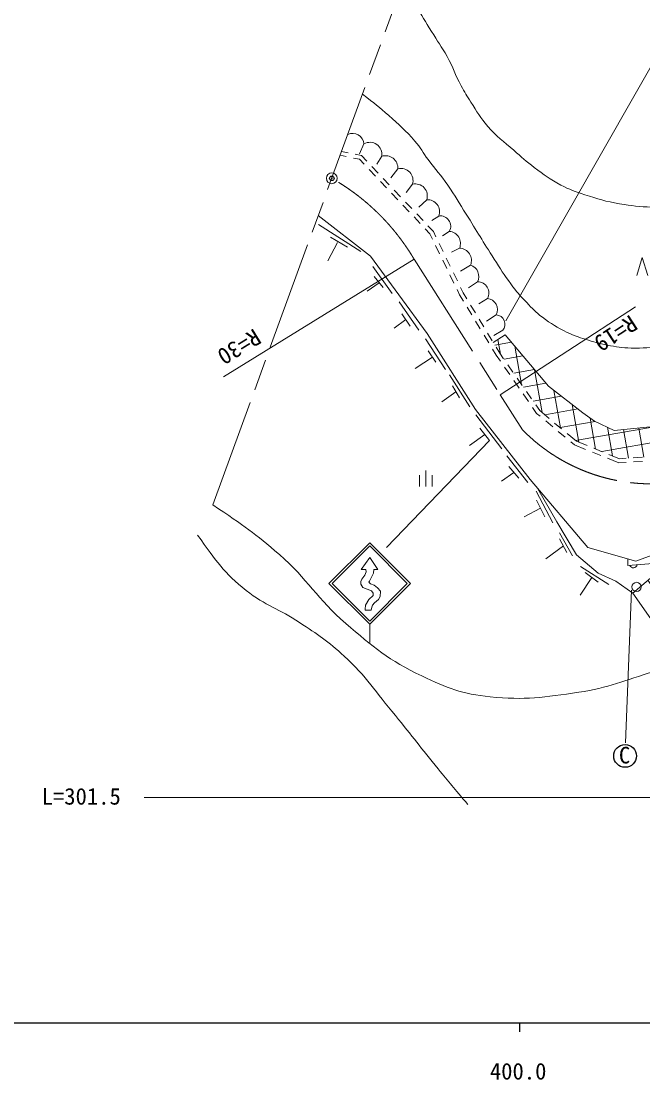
# Model space of a CAD drawing. Units: millimetres, scale not verified. Extents: x 40000 to 680000, y 20000 to 380000.
# Drawn here: x 413067 to 481586, y 198715 to 315454 of the extents above; entities that cross this region are included whole.
import ezdxf
from ezdxf.enums import TextEntityAlignment as Align

# ---------------------------------------------------------------- set-up
doc = ezdxf.new("R2010")
doc.units = ezdxf.units.MM
doc.header["$LTSCALE"] = 1000
doc.header["$PDMODE"] = 32
doc.header["$PDSIZE"] = 500
doc.linetypes.add('CHAIN', pattern=[18.5, 12, -1.5, 3.5, -1.5])
for name, color, linetype, lineweight in [('M-BGD', 7, 'Continuous', 13), ('M-BMK', 2, 'CHAIN', 13), ('M-BMK-SRVR', 3, 'Continuous', 13), ('M-STR-HTXT', 7, 'Continuous', 13), ('M-STR-STRC', 7, 'Continuous', 13), ('M-TTL-BAND', 7, 'Continuous', 25)]:
    doc.layers.add(name, color=color, linetype=linetype, lineweight=lineweight)
doc.layers.add('M-OTRS', color=6, linetype='Continuous')
doc.styles.add('ＭＳ ゴシック', font='')
doc.styles.get('ＭＳ ゴシック').set_extended_font_data('MS Gothic')

msp = doc.modelspace()

# ---------------------------------------------------------------- hatches: boundary and pattern name
at = {"layer": 'M-BGD'}
h = msp.add_hatch(dxfattribs=at)
h.set_pattern_fill('USER', color=256, style=0, pattern_type=2)
h.set_pattern_definition([(10, (465713, 279796), (-295.2, 1674.173), []), (100, (465713, 279796), (-1674.173, -295.2), [])])
h.paths.add_polyline_path([(466409, 280880), (471185, 275194), (474974, 272271), (476277, 271331), (478444, 270317), (485249, 271011), (489403, 272104), (492056, 274466), (496200, 277621), (502810, 283067), (506304, 286231), (511042, 289678), (516900, 294058), (519914, 296312), (521056, 295783), (520382, 295263), (513437, 289649), (509938, 286535), (501010, 278519), (490166, 269578), (484871, 267579), (479005, 267205), (474282, 269125), (470220, 272516), (465808, 278860), (465107, 280019)])

# ---------------------------------------------------------------- linework, layer by layer
for p, q in [((450848, 301929), (450364, 300813)), ((448230, 300669), (448899, 300527)), ((448386, 301097), (449093, 300947)), ((449682, 300362), (450352, 300220)), ((449875, 300782), (450583, 300632)), ((450352, 300220), (450868, 299675)), ((450583, 300632), (451171, 300011)), ((452807, 300563), (452266, 299683)), ((451418, 299094), (452105, 298368)), ((451721, 299430), (452409, 298704)), ((454588, 299173), (453807, 298170)), ((452655, 297787), (453343, 297061)), ((452958, 298123), (453646, 297396)), ((454196, 296816), (454883, 296089)), ((456199, 297478), (455520, 296553)), ((453893, 296480), (454580, 295754)), ((455433, 295508), (456121, 294782)), ((457766, 295767), (456907, 294952)), ((455130, 295173), (455818, 294446)), ((456671, 294201), (457358, 293475)), ((445853, 293028), (450505, 290052)), ((456368, 293865), (457055, 293139)), ((459093, 293968), (458317, 293486)), ((457605, 292558), (458121, 292013)), ((457908, 292894), (458497, 292273)), ((458121, 292013), (458404, 291433)), ((458497, 292273), (458789, 291670)), ((460257, 292275), (459503, 291781)), ((447915, 291051), (446879, 289026)), ((447162, 291635), (449017, 290542)), ((458753, 290713), (459190, 289814)), ((459139, 290951), (459576, 290051)), ((461382, 290437), (460517, 289973)), ((451839, 288397), (453977, 285421)), ((459540, 289094), (459977, 288194)), ((459926, 289332), (460363, 288432)), ((462606, 288553), (461496, 287892)), ((480923, 287411), (481523, 289411)), ((481523, 289411), (482123, 287411)), ((451980, 287286), (452950, 286090)), ((460326, 287475), (460763, 286575)), ((460712, 287713), (461149, 286813)), ((452522, 286618), (451189, 285675)), ((461499, 286094), (461792, 285491)), ((463378, 286714), (462372, 286036)), ((461113, 285856), (461395, 285275)), ((461395, 285275), (461806, 284596)), ((461792, 285491), (462194, 284827)), ((464470, 284887), (463496, 284281)), ((454713, 284513), (456916, 281396)), ((462221, 283912), (462739, 283057)), ((462608, 284143), (463126, 283288)), ((455449, 282557), (454185, 281603)), ((455014, 283176), (455956, 281838)), ((463541, 282603), (464059, 281748)), ((465440, 283079), (464353, 282378)), ((463154, 282373), (463672, 281517)), ((466147, 281365), (465170, 280779)), ((457623, 280426), (459855, 277035)), ((464086, 280833), (464604, 279978)), ((464474, 281064), (464992, 280209)), ((465107, 280019), (466409, 280880)), ((457915, 279098), (458781, 277845)), ((465019, 279294), (465430, 278615)), ((465406, 279524), (465808, 278860)), ((458407, 278387), (456502, 277148)), ((465430, 278615), (465887, 277957)), ((465808, 278860), (466244, 278233)), ((466344, 277300), (466915, 276479)), ((466701, 277576), (467272, 276755)), ((460282, 276446), (462533, 272943)), ((467372, 275822), (467943, 275001)), ((467729, 276099), (468300, 275278)), ((460981, 274596), (459425, 273461)), ((460602, 275231), (461384, 273922)), ((468399, 274344), (468970, 273523)), ((468756, 274621), (469327, 273800)), ((463174, 272035), (466042, 268311)), ((469427, 272866), (469884, 272208)), ((469784, 273143), (470220, 272516)), ((469884, 272208), (470277, 271881)), ((470220, 272516), (471253, 271653)), ((470891, 271368), (471659, 270728)), ((471867, 271141), (472635, 270500)), ((464184, 269870), (462500, 268678)), ((463640, 270590), (464685, 269206)), ((472273, 270215), (473041, 269574)), ((473249, 269987), (474282, 269125)), ((473655, 269062), (474047, 268734)), ((474047, 268734), (475285, 268231)), ((474282, 269125), (475439, 268655)), ((466593, 267527), (468908, 264592)), ((476026, 267930), (476952, 267553)), ((476180, 268353), (477107, 267977)), ((477848, 267676), (479005, 267205)), ((480541, 267303), (481539, 267366)), ((466817, 266362), (467909, 265062)), ((477693, 267252), (478931, 266749)), ((478931, 266749), (479753, 266801)), ((479005, 267205), (479742, 267252)), ((480552, 266852), (481550, 266915)), ((456981, 264152), (456981, 265377)), ((457681, 264152), (457681, 265902)), ((458381, 264152), (458381, 265377)), ((467372, 265702), (465997, 264733)), ((469835, 263620), (471677, 260146)), ((470302, 261752), (468493, 260801)), ((469851, 262628), (470791, 260801)), ((472402, 259021), (473843, 256507)), ((472421, 258372), (473221, 256865)), ((472837, 257588), (470904, 256177)), ((474700, 255320), (477836, 253352)), ((475218, 254642), (476650, 253596)), ((475961, 254100), (474690, 252174))]:
    msp.add_line(p, q, dxfattribs=at)
for points in [[(466409, 280880), (471185, 275194), (474974, 272271), (476277, 271331), (478444, 270317), (485249, 271011), (489403, 272104), (492056, 274466), (496200, 277621), (502810, 283067), (506304, 286231), (511042, 289678), (516900, 294058), (519914, 296312), (521056, 295783)], [(445814, 294038), (451561, 289553), (457821, 281006), (463135, 272649), (469159, 264924), (475515, 257431), (480799, 255926), (486307, 257943), (490614, 261386), (494601, 265116), (498219, 268527), (504624, 274243), (512517, 281448), (520107, 285627), (526543, 289053), (535237, 291823), (544124, 291967), (550688, 291663), (559104, 290659), (572381, 288249)], [(480484, 252391), (478604, 253694), (476683, 254579), (474262, 256595), (472105, 260255), (470027, 263901)], [(488086, 258833), (480484, 252391), (483256, 248449), (485064, 249720), (482155, 253808)], [(479918, 256177), (479940, 255414), (482737, 255669), (482507, 256552)]]:
    msp.add_lwpolyline(points, dxfattribs=at)
msp.add_circle((480893, 253061), 515, dxfattribs=at)
for centre, radius, start, end in [((449590, 301816), 1263, 5.13431, 114.48553), ((451497, 300771), 1327, 350.97721, 119.2609), ((453215, 299249), 1376, 356.8375, 107.21562), ((454915, 297871), 1343, 342.9884, 104.074), ((456514, 296193), 1323, 341.2271, 103.75848), ((457861, 294449), 1322, 338.66161, 94.1468), ((459278, 292848), 1135, 329.67553, 99.38449), ((460167, 290957), 1322, 336.82334, 86.07907), ((461295, 289040), 1399, 339.60317, 86.44456), ((462195, 287299), 1319, 333.67664, 71.84625), ((463376, 285473), 1241, 331.82075, 89.93288), ((464321, 283643), 1253, 333.25266, 83.17075), ((465359, 282043), 1039, 319.27022, 85.52171), ((480552, 255593), 423, 202.06696, 348.34236)]:
    msp.add_arc(centre, radius, start, end, dxfattribs=at)
for points, knots in [([(454902, 318980), (455669, 318162), (455892, 317900), (456465, 317159), (457273, 316114), (457585, 315429), (458292, 314314), (458973, 313241), (459394, 312663), (460016, 311555), (460700, 310335), (460890, 309551), (461561, 308324), (461951, 307611), (462186, 307220), (462630, 306538), (463328, 305465), (463665, 304816), (464503, 303848), (465497, 302701), (466227, 302224), (467369, 301223), (468238, 300460), (468697, 299995), (469628, 299311), (470727, 298503), (471326, 298006), (472542, 297389), (473536, 296886), (474124, 296659), (475184, 296317), (476659, 295840), (477497, 295575), (479027, 295324), (480393, 295100), (481167, 295003), (482549, 294940), (485023, 294826), (486427, 294683), (488890, 294940), (490532, 295111), (491464, 295225), (493053, 295676), (494792, 296170), (495737, 296564), (497376, 297325), (499262, 298201), (500244, 298842), (502051, 299871), (503464, 300676), (504275, 301097), (505638, 301985), (507433, 303155), (508392, 303880), (510137, 305123), (511377, 306006), (512126, 306433), (513291, 307413), (514310, 308269), (514861, 308791), (515693, 309830), (516492, 310830), (516869, 311449), (517518, 312552), (518759, 314660), (519551, 315807), (520488, 318066), (520892, 319040), (521032, 319618), (521361, 320619), (521757, 321823), (521717, 322612), (522354, 323709), (522820, 324513), (523173, 325008), (524006, 325422), (524835, 325834), (525431, 325878), (526351, 325771), (527424, 325645), (527958, 325257), (528969, 324876), (530432, 324325), (531224, 323945), (532680, 323378), (534564, 322645), (535596, 322157), (537531, 321570), (539324, 321026), (540374, 320890), (542203, 320480), (543477, 320195), (544181, 319984), (545469, 319776), (547225, 319492), (548225, 319424), (550001, 319327), (553816, 319120), (555963, 319262), (559783, 319327), (563694, 319394), (565880, 319649), (569791, 319680), (571986, 319697), (573222, 319787), (575411, 319616), (576492, 319531), (576868, 319503), (578172, 319329)], [0, 0, 0, 0, 1, 1, 1, 2, 2, 2, 3, 3, 3, 4, 4, 4, 5, 5, 5, 6, 6, 6, 7, 7, 7, 8, 8, 8, 9, 9, 9, 10, 10, 10, 11, 11, 11, 12, 12, 12, 13, 13, 13, 14, 14, 14, 15, 15, 15, 16, 16, 16, 17, 17, 17, 18, 18, 18, 19, 19, 19, 20, 20, 20, 21, 21, 21, 22, 22, 22, 23, 23, 23, 24, 24, 24, 25, 25, 25, 26, 26, 26, 27, 27, 27, 28, 28, 28, 29, 29, 29, 30, 30, 30, 31, 31, 31, 32, 32, 32, 33, 33, 33, 34, 34, 34, 35, 35, 35, 36, 36, 36, 36]), ([(450681, 307396), (452085, 306328), (452486, 306017), (453576, 305054), (454757, 304011), (455426, 303423), (456465, 302238), (457112, 301499), (457336, 300977), (457922, 300189), (458754, 299068), (459310, 298506), (460099, 297355), (460929, 296144), (461334, 295426), (462117, 294184), (463335, 292252), (463968, 291139), (465207, 289221), (465906, 288138), (466271, 287513), (467036, 286476), (467662, 285628), (468058, 285184), (468788, 284423), (469425, 283759), (469769, 283360), (470511, 282814), (471522, 282071), (472118, 281675), (473252, 281138), (474013, 280777), (474465, 280629), (475268, 280375), (476190, 280082), (476712, 279927), (477660, 279735), (478680, 279528), (479266, 279453), (480306, 279414), (481661, 279363), (482420, 279495), (483772, 279593), (485169, 279695), (485957, 279715), (487342, 279923), (488294, 280065), (488829, 280152), (489763, 280384), (491521, 280822), (492510, 281066), (494227, 281646), (495145, 281957), (495689, 282072), (496553, 282513), (497704, 283099), (498271, 283566), (499351, 284274), (500582, 285082), (501229, 285597), (502449, 286422), (503905, 287406), (504769, 287886), (506198, 288908), (507983, 290185), (508940, 290960), (510634, 292355), (512349, 293767), (513296, 294578), (514919, 296094), (516235, 297324), (516875, 298111), (518131, 299400), (518752, 300038), (519153, 300346), (519723, 301030), (520485, 301945), (520847, 302510), (521540, 303478), (522257, 304479), (522782, 304971), (523321, 306078), (523889, 307247), (524007, 307986), (524432, 309214), (524680, 309930), (524615, 310433), (525054, 311051), (525484, 311657), (525792, 311978), (526419, 312379), (526892, 312681), (527119, 312782), (527719, 312991)], [0, 0, 0, 0, 1, 1, 1, 2, 2, 2, 3, 3, 3, 4, 4, 4, 5, 5, 5, 6, 6, 6, 7, 7, 7, 8, 8, 8, 9, 9, 9, 10, 10, 10, 11, 11, 11, 12, 12, 12, 13, 13, 13, 14, 14, 14, 15, 15, 15, 16, 16, 16, 17, 17, 17, 18, 18, 18, 19, 19, 19, 20, 20, 20, 21, 21, 21, 22, 22, 22, 23, 23, 23, 24, 24, 24, 25, 25, 25, 26, 26, 26, 27, 27, 27, 28, 28, 28, 29, 29, 29, 30, 30, 30, 31, 31, 31, 31]), ([(434182, 262116), (437718, 259752), (438821, 258973), (441530, 256630), (444643, 253937), (445714, 251717), (448842, 249041), (451863, 246457), (453624, 244960), (457217, 243257), (460002, 241938), (461694, 241255), (464759, 240944), (468559, 240558), (470744, 240900), (474523, 241453), (477825, 241935), (479563, 242763), (482760, 243720), (484055, 244108), (484475, 244230), (486069, 244735)], [0, 0, 0, 0, 1, 1, 1, 2, 2, 2, 3, 3, 3, 4, 4, 4, 5, 5, 5, 6, 6, 6, 7, 7, 7, 7]), ([(432513, 258774), (434624, 255836), (435396, 254644), (437881, 252666), (439974, 251000), (441535, 250638), (443758, 249149), (445752, 247813), (446898, 247075), (448662, 245447), (451150, 243153), (452146, 241480), (454308, 238877), (456189, 236612), (457156, 235272), (459028, 233000), (460300, 231455), (460709, 230963), (462313, 229067)], [0, 0, 0, 0, 1, 1, 1, 2, 2, 2, 3, 3, 3, 4, 4, 4, 5, 5, 5, 6, 6, 6, 6])]:
    msp.add_open_spline(points, degree=3, knots=knots, dxfattribs=at)
at = {"layer": 'M-BMK'}
for p, q in [((434182, 262116), (455638, 321001)), ((456378, 289202), (465864, 274234)), ((465864, 274234), (468322, 270396))]:
    msp.add_line(p, q, dxfattribs=at)
for centre, radius, start, end in [((435010, 276553), 24832, 30.62263, 60.32391), ((482516, 284316), 19880, 224.44239, 272.6878)]:
    msp.add_arc(centre, radius, start, end, dxfattribs=at)
at = {"layer": 'M-BMK-SRVR'}
msp.add_circle((447304, 298128), 600, dxfattribs=at)
at = {"layer": 'M-OTRS'}
msp.add_point((447304, 298128), dxfattribs=at)
at = {"layer": 'M-STR-HTXT'}
for p, q in [((466501, 282399), (484198, 313492)), ((456378, 289202), (435367, 276218)), ((465864, 274234), (480792, 283959)), ((426607, 229858), (555770, 229858))]:
    msp.add_line(p, q, dxfattribs=at)
at = {"layer": 'M-STR-STRC'}
for p, q in [((464685, 269206), (453349, 257426)), ((446980, 253445), (451480, 257945)), ((447333, 253445), (451480, 257592)), ((455980, 253445), (451480, 257945)), ((455626, 253445), (451480, 257592)), ((446980, 253445), (451480, 248945)), ((447333, 253445), (451480, 249298)), ((451480, 249298), (455626, 253445)), ((451480, 248945), (455980, 253445)), ((480342, 252698), (479685, 235868)), ((451480, 248945), (451480, 246945))]:
    msp.add_line(p, q, dxfattribs=at)
msp.add_lwpolyline([(450985, 250612), (451029, 251071), (451401, 251664), (451855, 252140), (451855, 252390), (451672, 252639), (450720, 253018), (450505, 253373), (450521, 253654), (450606, 253924), (450935, 254354), (451081, 254723), (451068, 254987), (450540, 254977), (451479, 256316), (452369, 255000), (451939, 254983), (451916, 254579), (451652, 254071), (451453, 253716), (451398, 253575), (451564, 253400), (451965, 253256), (452356, 252979), (452659, 252585), (452648, 252014), (452463, 251678), (451994, 251307), (451777, 251065), (451716, 250843), (451641, 250511), (450985, 250517)], close=True, dxfattribs=at)
at = {"layer": 'M-STR-STRC', "lineweight": 25}
msp.add_circle((479628, 234427), 1250, dxfattribs=at)
at = {"layer": 'M-TTL-BAND'}
for p, q in [((40000, 205000), (579000, 205000)), ((468000, 205000), (468000, 204000))]:
    msp.add_line(p, q, dxfattribs=at)

# ---------------------------------------------------------------- texts
at = {"layer": 'M-STR-HTXT', "style": 'ＭＳ ゴシック'}
for s, rotation, p in [('R=19', 213.083, (478599, 281013)), ('R=30', 211.715, (437100, 279536))]:
    msp.add_text(s, height=1833, rotation=rotation, dxfattribs=at).set_placement(p, align=Align.MIDDLE_CENTER)
msp.add_text('L=301.5', height=1833, dxfattribs=at).set_placement((415319, 228511), align=Align.BOTTOM_LEFT)
at = {"layer": 'M-STR-STRC', "style": 'ＭＳ ゴシック'}
msp.add_text('C', height=1833, dxfattribs=at).set_placement((478950, 233053), align=Align.BOTTOM_LEFT)
at = {"layer": 'M-TTL-BAND', "style": 'ＭＳ ゴシック'}
msp.add_text('400.0', height=1833, dxfattribs=at).set_placement((467844, 198195), align=Align.BOTTOM_CENTER)

doc.saveas('drawing.dxf')
